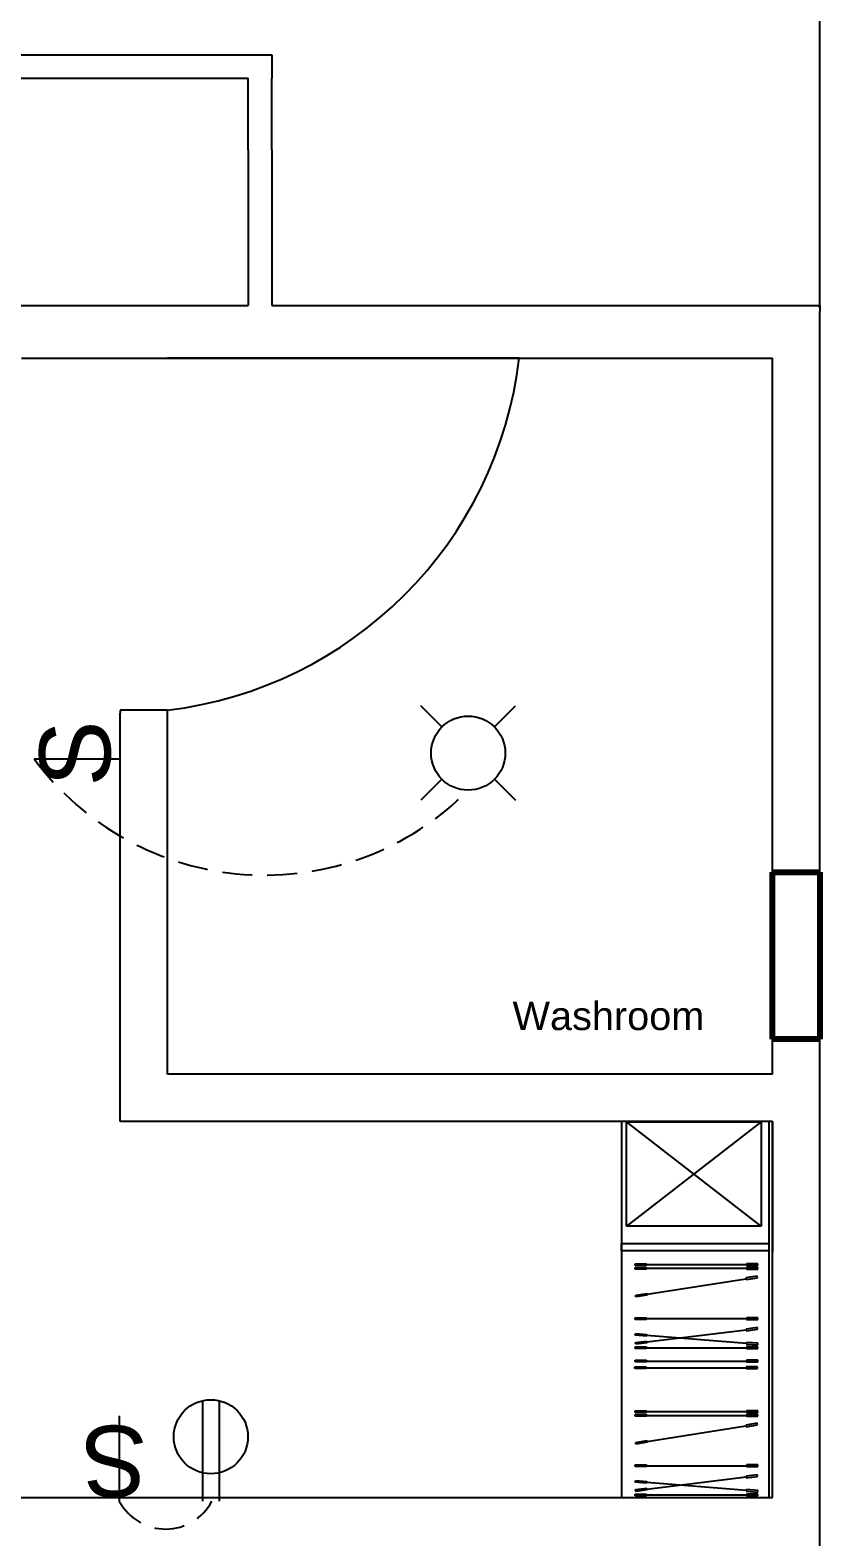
# Model space of a CAD drawing. Header units: feet. Extents: x 15180 to 17114, y 6067 to 8094.
# Drawn here: x 16543.5 to 16710.4, y 6466.9 to 6785.5 of the extents above; entities that cross this region are included whole.
import ezdxf

# ---------------------------------------------------------------- set-up
doc = ezdxf.new("R2010")
doc.units = ezdxf.units.FT
doc.linetypes.add('HIDDEN', pattern=[9.525, 6.35, -3.175])
for name, color, linetype in [('Dimension', 130, 'Continuous'), ('doors', 211, 'Continuous'), ('Electrical', 50, 'Continuous'), ('Electrical Hidden', 120, 'HIDDEN'), ('freecads.com', 7, 'Continuous'), ('Switches', 90, 'Continuous')]:
    doc.layers.add(name, color=color, linetype=linetype)
doc.layers.add('Windows', color=142, linetype='Continuous', lineweight=80)
doc.styles.get("Standard").update_dxf_attribs({"font": 'arial.ttf'})
doc.dimstyles.new('ISO-25', dxfattribs={"dimtxt": 20.5, "dimasz": 10.5, "dimexe": 1.25, "dimexo": 0.625, "dimtad": 1, "dimtxsty": 'Standard', "dimcen": 2.5, "dimadec": 0, "dimazin": 0, "dimtfac": 1, "dimtmove": 0, "dimatfit": 3, "dimfxl": 1, "dimarcsym": 0})

# ---------------------------------------------------------------- blocks, each defined once
blk = doc.blocks.new('*D3')
at = {"layer": 'Defpoints', "color": 0, "transparency": 16777216}
for p in [(16710.41, 6959.29), (15472.11, 6727.24), (16710.41, 6726.06)]:
    blk.add_point(p, dxfattribs=at)
at = {"layer": 'Dimension', "color": 0, "lineweight": -2, "transparency": 16777216}
for p, q in [((15472.11, 6727.87), (15472.11, 6960.54)), ((15482.61, 6959.29), (16699.91, 6959.29)), ((16710.41, 6726.69), (16710.41, 6960.54))]:
    blk.add_line(p, q, dxfattribs=at)
at = {"layer": 'Dimension', "color": 0, "transparency": 16777216}
for points in [[(15482.61, 6961.04), (15482.61, 6957.54), (15472.11, 6959.29)], [(16699.91, 6961.04), (16699.91, 6957.54), (16710.41, 6959.29)]]:
    blk.add_solid(points, dxfattribs=at)
at = {"layer": 'Dimension', "color": 0, "transparency": 16777216, "insert": (16091.26, 6972.24), "char_height": 20.5, "attachment_point": 5}
blk.add_mtext('1238,3', dxfattribs=at)
blk = doc.blocks.new('*U152')
at = {"layer": 'Electrical'}
blk.add_line((-2.22, -2.22), (2.22, 2.22), dxfattribs=at)
blk = doc.blocks.new('*U153')
at = {"layer": 'Electrical', "color": 0, "linetype": 'ByBlock', "lineweight": -2, "transparency": 16777216}
for p, rotation in [((12970.18, 6151.56), 90.00000000000001), ((12970.18, 6136.04), 180), ((12985.7, 6136.04), 270)]:
    blk.add_blockref('*U152', p, dxfattribs=dict(at, rotation=rotation))
blk.add_blockref('*U152', (12985.7, 6151.56), dxfattribs=at)

msp = doc.modelspace()

# ---------------------------------------------------------------- linework, layer by layer
for p, q in [((16399.369, 6780.264), (16589.621, 6780.264)), ((16589.621, 6780.264), (16594.621, 6780.264)), ((16594.621, 6780.264), (16594.621, 6775.264)), ((16399.369, 6775.264), (16589.621, 6775.264)), ((16589.621, 6760.112), (16589.621, 6775.264)), ((16594.621, 6760.112), (16594.621, 6775.264)), ((16589.621, 6760.112), (16589.621, 6727.242)), ((16594.621, 6760.112), (16594.621, 6727.242)), ((16362.112, 6727.242), (16589.621, 6727.242)), ((16594.621, 6727.242), (16710.411, 6727.242)), ((16710.411, 6727.242), (16710.411, 6726.063)), ((16710.411, 6443.199), (16710.411, 6726.063)), ((16541.673, 6716.117), (16570.33, 6716.117)), ((16562.384, 6716.117), (16700.411, 6716.117)), ((16700.411, 6564.687), (16700.411, 6716.117)), ((16572.551, 6641.67), (16562.534, 6641.67)), ((16562.534, 6641.67), (16562.535, 6641.06)), ((16562.534, 6554.687), (16562.534, 6641.06)), ((16572.551, 6564.687), (16572.551, 6641.67)), ((16562.551, 6564.687), (16562.534, 6564.687)), ((16700.411, 6564.687), (16572.551, 6564.687)), ((16700.411, 6554.687), (16562.534, 6554.687)), ((16572.534, 6554.67), (16572.534, 6554.687)), ((16700.411, 6475.225), (16700.411, 6554.687)), ((16700.411, 6554.687), (16700.411, 6527.037)), ((16402.45, 6475.225), (16700.411, 6475.225))]:
    msp.add_line(p, q)
at = {"layer": 'doors'}
msp.add_line((16646.903, 6716.117), (16572.551, 6716.117), dxfattribs=at)
for start, end in [(276.86046, 353.2126), (270.10131, 270.10204)]:
    msp.add_arc((16562.384, 6726.176), 85.116, start, end, dxfattribs=at)
at = {"layer": 'Electrical', "color": 6}
msp.add_line((16544.391, 6631.38), (16562.592, 6631.38), dxfattribs=at)
at = {"layer": 'Electrical', "color": 3}
msp.add_line((16562.439, 6474.283), (16562.439, 6492.484), dxfattribs=at)
at = {"layer": 'Electrical'}
msp.add_circle((16636.098, 6632.59), 7.837, dxfattribs=at)
at = {"layer": 'Electrical Hidden'}
for centre, radius, start, end in [((16593.076, 6667.257), 60.477, 216.3879, 315.34626), ((16572.151, 6479.6), 11.072, 208.70022, 332.13358)]:
    msp.add_arc(centre, radius, start, end, dxfattribs=at)
at = {"layer": 'freecads.com'}
for p, q in [((16668.48, 6554.687), (16668.48, 6475.225)), ((16698.044, 6554.651), (16669.553, 6532.546)), ((16698.044, 6532.546), (16669.553, 6554.651)), ((16669.553, 6532.546), (16669.553, 6554.651)), ((16669.553, 6554.651), (16698.044, 6554.651)), ((16698.044, 6554.651), (16698.044, 6532.546)), ((16699.626, 6554.687), (16699.626, 6475.225)), ((16698.044, 6532.546), (16669.553, 6532.546)), ((16668.48, 6527.365), (16668.48, 6528.922)), ((16668.48, 6528.922), (16699.626, 6528.922)), ((16699.626, 6528.922), (16699.626, 6527.365)), ((16699.626, 6527.365), (16668.48, 6527.365)), ((16671.372, 6524.277), (16671.372, 6524.633)), ((16671.372, 6524.633), (16673.79, 6524.633)), ((16673.79, 6524.633), (16673.79, 6524.277)), ((16673.79, 6524.455), (16694.919, 6524.455)), ((16697.337, 6524.633), (16694.919, 6524.633)), ((16694.919, 6524.633), (16694.919, 6524.277)), ((16697.337, 6524.277), (16697.337, 6524.633)), ((16673.79, 6524.277), (16671.372, 6524.277)), ((16671.372, 6523.495), (16671.372, 6523.851)), ((16671.372, 6523.851), (16673.79, 6523.851)), ((16673.79, 6523.495), (16671.372, 6523.495)), ((16673.79, 6523.851), (16673.79, 6523.495)), ((16673.79, 6523.673), (16694.919, 6523.673)), ((16673.915, 6518.163), (16694.787, 6521.445)), ((16697.148, 6521.997), (16694.759, 6521.621)), ((16694.759, 6521.621), (16694.815, 6521.27)), ((16694.815, 6521.27), (16697.203, 6521.645)), ((16694.919, 6524.277), (16697.337, 6524.277)), ((16697.337, 6523.851), (16694.919, 6523.851)), ((16694.919, 6523.851), (16694.919, 6523.495)), ((16694.919, 6523.495), (16697.337, 6523.495)), ((16697.203, 6521.645), (16697.148, 6521.997)), ((16697.337, 6523.495), (16697.337, 6523.851)), ((16671.499, 6517.963), (16673.888, 6518.339)), ((16673.888, 6518.339), (16673.943, 6517.987)), ((16671.554, 6517.612), (16671.499, 6517.963)), ((16673.943, 6517.987), (16671.554, 6517.612)), ((16671.372, 6512.854), (16671.372, 6513.21)), ((16671.372, 6513.21), (16673.79, 6513.21)), ((16673.79, 6512.854), (16671.372, 6512.854)), ((16673.79, 6513.21), (16673.79, 6512.854)), ((16673.79, 6513.032), (16694.919, 6513.032)), ((16697.337, 6513.21), (16694.919, 6513.21)), ((16694.919, 6513.21), (16694.919, 6512.854)), ((16694.919, 6512.854), (16697.337, 6512.854)), ((16697.337, 6512.854), (16697.337, 6513.21)), ((16671.4, 6509.534), (16671.429, 6509.888)), ((16673.811, 6509.34), (16671.4, 6509.534)), ((16671.429, 6509.888), (16673.839, 6509.695)), ((16673.839, 6509.695), (16673.811, 6509.34)), ((16673.825, 6509.518), (16694.886, 6507.827)), ((16673.868, 6508.079), (16694.84, 6510.643)), ((16697.218, 6511.113), (16694.818, 6510.819)), ((16694.818, 6510.819), (16694.861, 6510.466)), ((16694.861, 6510.466), (16697.262, 6510.759)), ((16697.262, 6510.759), (16697.218, 6511.113)), ((16671.372, 6506.689), (16671.372, 6507.045)), ((16671.372, 6507.045), (16673.79, 6507.045)), ((16673.79, 6506.689), (16671.372, 6506.689)), ((16671.446, 6507.962), (16673.846, 6508.255)), ((16671.489, 6507.609), (16671.446, 6507.962)), ((16673.889, 6507.902), (16671.489, 6507.609)), ((16673.79, 6507.045), (16673.79, 6506.689)), ((16673.79, 6506.867), (16694.919, 6506.867)), ((16673.846, 6508.255), (16673.889, 6507.902)), ((16694.9, 6508.005), (16694.871, 6507.65)), ((16694.871, 6507.65), (16697.282, 6507.457)), ((16697.31, 6507.811), (16694.9, 6508.005)), ((16697.337, 6507.045), (16694.919, 6507.045)), ((16694.919, 6507.045), (16694.919, 6506.689)), ((16694.919, 6506.689), (16697.337, 6506.689)), ((16697.282, 6507.457), (16697.31, 6507.811)), ((16697.337, 6506.689), (16697.337, 6507.045)), ((16671.284, 6502.465), (16671.284, 6502.821)), ((16671.284, 6502.821), (16673.702, 6502.821)), ((16673.702, 6502.465), (16671.284, 6502.465)), ((16671.372, 6503.872), (16671.372, 6504.228)), ((16671.372, 6504.228), (16673.79, 6504.228)), ((16673.79, 6503.872), (16671.372, 6503.872)), ((16673.702, 6502.821), (16673.702, 6502.465)), ((16673.702, 6502.643), (16694.831, 6502.643)), ((16673.79, 6504.228), (16673.79, 6503.872)), ((16673.79, 6504.05), (16694.919, 6504.05)), ((16697.249, 6502.821), (16694.831, 6502.821)), ((16694.831, 6502.821), (16694.831, 6502.465)), ((16694.831, 6502.465), (16697.249, 6502.465)), ((16697.337, 6504.228), (16694.919, 6504.228)), ((16694.919, 6504.228), (16694.919, 6503.872)), ((16694.919, 6503.872), (16697.337, 6503.872)), ((16697.249, 6502.465), (16697.249, 6502.821)), ((16697.337, 6503.872), (16697.337, 6504.228)), ((16671.372, 6493.17), (16671.372, 6493.526)), ((16671.372, 6493.526), (16673.79, 6493.526)), ((16673.79, 6493.17), (16671.372, 6493.17)), ((16671.372, 6492.387), (16671.372, 6492.743)), ((16671.372, 6492.743), (16673.79, 6492.743)), ((16673.79, 6493.526), (16673.79, 6493.17)), ((16673.79, 6493.348), (16694.919, 6493.348)), ((16673.79, 6492.743), (16673.79, 6492.387)), ((16697.337, 6493.526), (16694.919, 6493.526)), ((16694.919, 6493.526), (16694.919, 6493.17)), ((16694.919, 6493.17), (16697.337, 6493.17)), ((16697.337, 6492.743), (16694.919, 6492.743)), ((16694.919, 6492.743), (16694.919, 6492.387)), ((16697.337, 6493.17), (16697.337, 6493.526)), ((16697.337, 6492.387), (16697.337, 6492.743)), ((16673.79, 6492.387), (16671.372, 6492.387)), ((16673.79, 6492.565), (16694.919, 6492.565)), ((16673.915, 6487.055), (16694.787, 6490.338)), ((16697.148, 6490.889), (16694.759, 6490.513)), ((16694.759, 6490.513), (16694.815, 6490.162)), ((16694.815, 6490.162), (16697.203, 6490.538)), ((16694.919, 6492.387), (16697.337, 6492.387)), ((16697.203, 6490.538), (16697.148, 6490.889)), ((16671.499, 6486.856), (16673.888, 6487.231)), ((16671.554, 6486.504), (16671.499, 6486.856)), ((16673.943, 6486.88), (16671.554, 6486.504)), ((16673.888, 6487.231), (16673.943, 6486.88)), ((16671.372, 6481.746), (16671.372, 6482.102)), ((16671.372, 6482.102), (16673.79, 6482.102)), ((16673.79, 6481.746), (16671.372, 6481.746)), ((16673.79, 6482.102), (16673.79, 6481.746)), ((16673.79, 6481.924), (16694.919, 6481.924)), ((16697.218, 6480.005), (16694.818, 6479.712)), ((16697.337, 6482.102), (16694.919, 6482.102)), ((16694.919, 6482.102), (16694.919, 6481.746)), ((16694.919, 6481.746), (16697.337, 6481.746)), ((16697.262, 6479.652), (16697.218, 6480.005)), ((16697.337, 6481.746), (16697.337, 6482.102)), ((16671.4, 6478.426), (16671.429, 6478.781)), ((16673.811, 6478.233), (16671.4, 6478.426)), ((16671.429, 6478.781), (16673.839, 6478.587)), ((16671.446, 6476.855), (16673.846, 6477.148)), ((16671.489, 6476.501), (16671.446, 6476.855)), ((16673.889, 6476.795), (16671.489, 6476.501)), ((16673.839, 6478.587), (16673.811, 6478.233)), ((16673.825, 6478.41), (16694.886, 6476.72)), ((16673.846, 6477.148), (16673.889, 6476.795)), ((16673.868, 6476.971), (16694.84, 6479.535)), ((16694.818, 6479.712), (16694.861, 6479.358)), ((16694.861, 6479.358), (16697.262, 6479.652)), ((16694.9, 6476.897), (16694.871, 6476.542)), ((16697.31, 6476.704), (16694.9, 6476.897)), ((16697.282, 6476.349), (16697.31, 6476.704)), ((16671.372, 6475.582), (16671.372, 6475.937)), ((16671.372, 6475.937), (16673.79, 6475.937)), ((16673.79, 6475.582), (16671.372, 6475.582)), ((16673.79, 6475.937), (16673.79, 6475.582)), ((16673.79, 6475.759), (16694.919, 6475.759)), ((16694.871, 6476.542), (16697.282, 6476.349)), ((16697.337, 6475.937), (16694.919, 6475.937)), ((16694.919, 6475.937), (16694.919, 6475.582)), ((16694.919, 6475.582), (16697.337, 6475.582)), ((16697.337, 6475.582), (16697.337, 6475.937))]:
    msp.add_line(p, q, dxfattribs=at)
at = {"layer": 'Switches'}
for p, q in [((16579.951, 6495.684), (16579.951, 6474.425)), ((16583.469, 6495.685), (16583.469, 6474.425))]:
    msp.add_line(p, q, dxfattribs=at)
msp.add_circle((16581.713, 6488.047), 7.837, dxfattribs=at)
at = {"layer": 'Windows'}
for p, q in [((16700.411, 6572.073), (16700.411, 6607.423)), ((16700.411, 6607.423), (16710.411, 6607.423)), ((16710.411, 6607.423), (16710.411, 6572.073)), ((16710.411, 6572.073), (16700.411, 6572.073))]:
    msp.add_line(p, q, dxfattribs=at)

# ---------------------------------------------------------------- block references
at = {"layer": 'Electrical'}
msp.add_blockref('*U153', (3658.16, 488.792), dxfattribs=at)

# ---------------------------------------------------------------- texts
at = {"layer": 'Electrical', "color": 6, "insert": (16545.488, 6625.494), "char_height": 15, "attachment_point": 1, "rotation": 90}
msp.add_mtext_dynamic_manual_height_columns('S', width=32.74745, gutter_width=12.5, heights=[0], dxfattribs=at)
at = {"layer": 'Electrical', "color": 3, "insert": (16568.325, 6475.379), "char_height": 15, "attachment_point": 1, "rotation": 180}
msp.add_mtext_dynamic_manual_height_columns('S', width=32.74745, gutter_width=12.5, heights=[0], dxfattribs=at)
at = {"layer": 'Electrical Hidden', "color": 0, "ltscale": 22}
msp.add_text('Washroom', height=6, dxfattribs=at).set_placement((16645.476, 6574.026))

# ---------------------------------------------------------------- dimensions: what is measured, and where the dimension line sits
at = {"layer": 'Dimension'}
dim = msp.add_linear_dim(base=(16710.411, 6959.291), p1=(15472.113, 6727.242), p2=(16710.411, 6726.063), dimstyle='ISO-25', dxfattribs=at)
dim.commit()
dim.dimension.update_dxf_attribs({"geometry": '*D3', "text_midpoint": (16091.262, 6972.235)})

doc.saveas('drawing.dxf')
